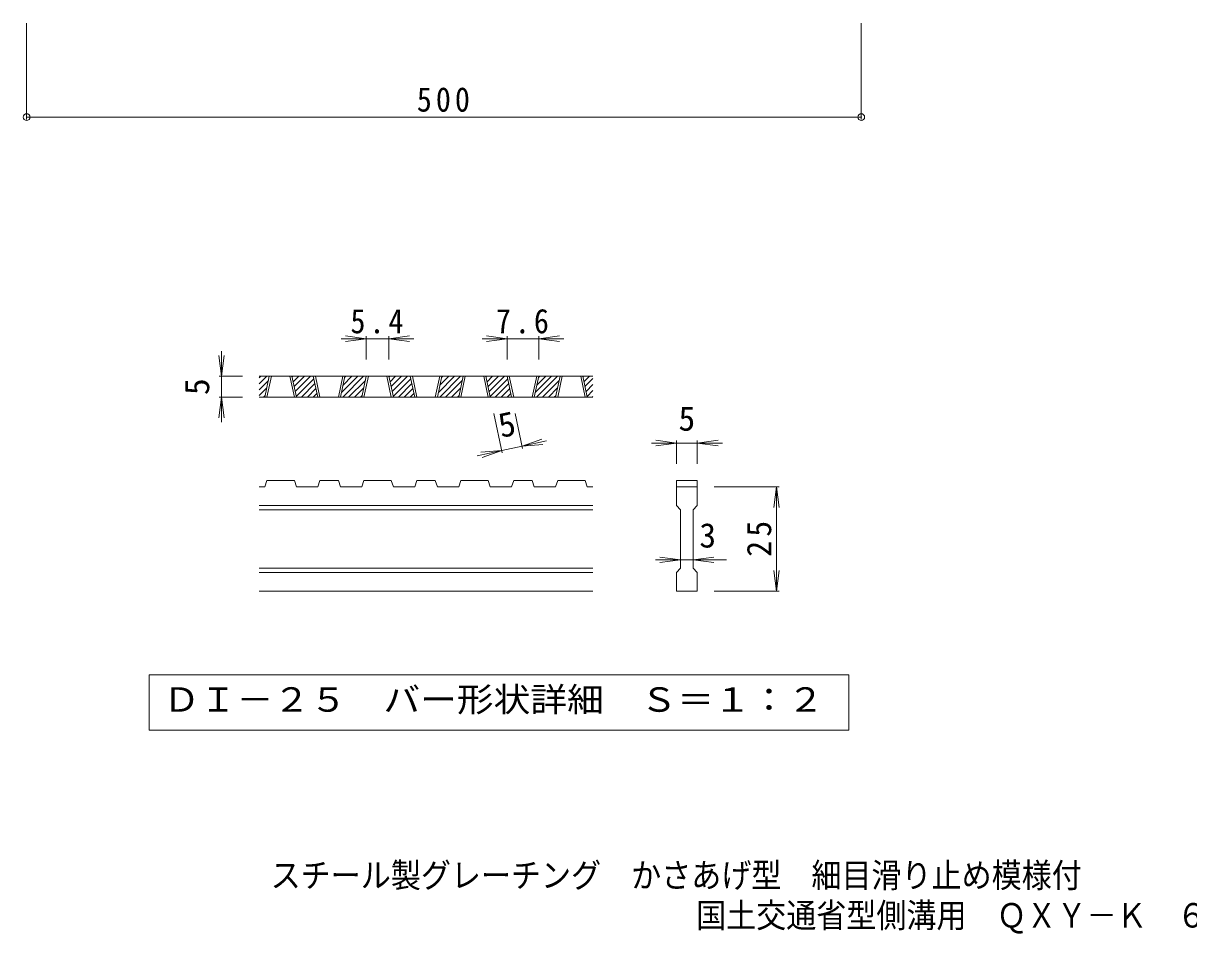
# Model space of a CAD drawing. Units: millimetres, scale not verified, with parts at other scales. Extents: x -577 to 819, y -690 to 648.
# Drawn here: x -577 to 121, y -690 to -145 of the extents above; entities that cross this region are included whole.
import ezdxf
from ezdxf.enums import TextEntityAlignment as Align

# ---------------------------------------------------------------- set-up
doc = ezdxf.new("R2010")
doc.units = ezdxf.units.MM
doc.header["$LTSCALE"] = 5
doc.header["$PDMODE"] = 32
doc.header["$PDSIZE"] = 4
for name, color, linetype, lineweight in [('A-4_寸法', 7, 'Continuous', 9), ('D-0_通り芯', 3, 'Continuous', 9), ('D-4_寸法', 7, 'Continuous', 9)]:
    doc.layers.add(name, color=color, linetype=linetype, lineweight=lineweight)
doc.layers.add('F-5_F-5ﾚｲﾔ', color=2, linetype='Continuous')
doc.styles.add('ＭＳ ゴシック', font='')
doc.styles.get('ＭＳ ゴシック').set_extended_font_data('MS Gothic')

msp = doc.modelspace()

# ---------------------------------------------------------------- linework, layer by layer
at = {"layer": 'A-4_寸法'}
for p, q in [((-575.027, -144.73), (-575.027, -202.378)), ((-75.027, -144.73), (-75.027, -202.378)), ((-575.027, -200.878), (-75.027, -200.878))]:
    msp.add_line(p, q, dxfattribs=at)
for p in [(-575.027, -200.878), (-75.027, -200.878)]:
    msp.add_point(p, dxfattribs=at)
at = {"layer": 'D-0_通り芯'}
for p, q in [((-435.765, -360.669), (-431.232, -356.136)), ((-435.765, -357.133), (-434.767, -356.136)), ((-235.765, -356.136), (-435.765, -356.136)), ((-435.765, -364.205), (-430.184, -358.623)), ((-432.327, -368.636), (-429.652, -356.136)), ((-431.077, -368.636), (-428.402, -356.136)), ((-417.327, -356.136), (-414.652, -368.636)), ((-416.077, -356.136), (-413.402, -368.636)), ((-415.991, -356.535), (-415.592, -356.136)), ((-415.368, -359.447), (-412.057, -356.136)), ((-414.745, -362.359), (-408.521, -356.136)), ((-414.121, -365.272), (-404.985, -356.136)), ((-413.498, -368.184), (-402.969, -357.654)), ((-410.415, -368.636), (-402.345, -360.567)), ((-400.619, -368.636), (-403.294, -356.136)), ((-399.369, -368.636), (-402.044, -356.136)), ((-385.619, -356.136), (-388.294, -368.636)), ((-384.369, -356.136), (-387.044, -368.636)), ((-386.456, -365.891), (-376.701, -356.136)), ((-385.666, -368.636), (-373.166, -356.136)), ((-385.493, -361.392), (-380.237, -356.136)), ((-384.531, -356.894), (-383.772, -356.136)), ((-382.13, -368.636), (-372.118, -358.623)), ((-374.261, -368.636), (-371.586, -356.136)), ((-373.011, -368.636), (-370.336, -356.136)), ((-359.261, -356.136), (-356.586, -368.636)), ((-358.011, -356.136), (-355.336, -368.636)), ((-357.925, -356.535), (-357.526, -356.136)), ((-357.302, -359.447), (-353.991, -356.136)), ((-356.679, -362.359), (-350.455, -356.136)), ((-356.055, -365.272), (-346.919, -356.136)), ((-355.432, -368.184), (-344.903, -357.654)), ((-352.349, -368.636), (-344.279, -360.567)), ((-342.553, -368.636), (-345.228, -356.136)), ((-341.303, -368.636), (-343.978, -356.136)), ((-327.553, -356.136), (-330.228, -368.636)), ((-326.303, -356.136), (-328.978, -368.636)), ((-328.39, -365.891), (-318.635, -356.136)), ((-327.6, -368.636), (-315.1, -356.136)), ((-327.427, -361.392), (-322.171, -356.136)), ((-326.465, -356.894), (-325.706, -356.136)), ((-324.064, -368.636), (-314.052, -358.623)), ((-316.194, -368.636), (-313.519, -356.136)), ((-314.944, -368.636), (-312.269, -356.136)), ((-301.194, -356.136), (-298.519, -368.636)), ((-299.944, -356.136), (-297.269, -368.636)), ((-299.859, -356.535), (-299.46, -356.136)), ((-299.236, -359.447), (-295.924, -356.136)), ((-298.613, -362.359), (-292.389, -356.136)), ((-297.989, -365.272), (-288.853, -356.136)), ((-297.366, -368.184), (-286.837, -357.654)), ((-294.283, -368.636), (-286.213, -360.567)), ((-284.486, -368.636), (-287.161, -356.136)), ((-283.236, -368.636), (-285.911, -356.136)), ((-269.486, -356.136), (-272.161, -368.636)), ((-268.236, -356.136), (-270.911, -368.636)), ((-270.324, -365.891), (-260.569, -356.136)), ((-269.534, -368.636), (-257.034, -356.136)), ((-269.361, -361.392), (-264.105, -356.136)), ((-268.399, -356.894), (-267.64, -356.136)), ((-265.998, -368.636), (-255.986, -358.623)), ((-258.128, -368.636), (-255.453, -356.136)), ((-256.878, -368.636), (-254.203, -356.136)), ((-243.128, -356.136), (-240.453, -368.636)), ((-241.878, -356.136), (-239.203, -368.636)), ((-241.793, -356.535), (-241.394, -356.136)), ((-241.17, -359.447), (-237.858, -356.136)), ((-240.547, -362.359), (-235.765, -357.578)), ((-239.923, -365.272), (-235.765, -361.113)), ((-435.765, -367.74), (-431.147, -363.122)), ((-235.765, -368.636), (-435.765, -368.636)), ((-433.125, -368.636), (-432.109, -367.62)), ((-406.879, -368.636), (-401.722, -363.479)), ((-403.344, -368.636), (-401.099, -366.391)), ((-378.595, -368.636), (-373.08, -363.122)), ((-375.059, -368.636), (-374.043, -367.62)), ((-348.813, -368.636), (-343.656, -363.479)), ((-345.277, -368.636), (-343.033, -366.391)), ((-320.529, -368.636), (-315.014, -363.122)), ((-316.993, -368.636), (-315.977, -367.62)), ((-290.747, -368.636), (-285.59, -363.479)), ((-287.211, -368.636), (-284.967, -366.391)), ((-262.463, -368.636), (-256.948, -363.122)), ((-258.927, -368.636), (-257.911, -367.62)), ((-239.3, -368.184), (-235.765, -364.649)), ((-236.216, -368.636), (-235.765, -368.184)), ((-432.327, -422.386), (-431.077, -418.636)), ((-414.652, -418.636), (-431.077, -418.636)), ((-414.652, -418.636), (-413.402, -422.386)), ((-400.619, -422.386), (-399.369, -418.636)), ((-388.294, -418.636), (-399.369, -418.636)), ((-388.294, -418.636), (-387.044, -422.386)), ((-374.261, -422.386), (-373.011, -418.636)), ((-356.586, -418.636), (-373.011, -418.636)), ((-355.336, -422.386), (-356.586, -418.636)), ((-342.553, -422.386), (-341.303, -418.636)), ((-330.228, -418.636), (-341.303, -418.636)), ((-330.228, -418.636), (-328.978, -422.386)), ((-316.194, -422.386), (-314.944, -418.636)), ((-314.944, -418.636), (-298.519, -418.636)), ((-297.269, -422.386), (-298.519, -418.636)), ((-284.486, -422.386), (-283.236, -418.636)), ((-272.161, -418.636), (-283.236, -418.636)), ((-272.161, -418.636), (-270.911, -422.386)), ((-258.128, -422.386), (-256.878, -418.636)), ((-256.878, -418.636), (-240.453, -418.636)), ((-239.203, -422.386), (-240.453, -418.636)), ((-185.765, -418.636), (-173.265, -418.636)), ((-185.765, -418.636), (-185.765, -422.386)), ((-173.265, -418.636), (-173.265, -422.386)), ((-432.327, -422.386), (-435.765, -422.386)), ((-400.619, -422.386), (-413.402, -422.386)), ((-374.261, -422.386), (-387.044, -422.386)), ((-342.553, -422.386), (-355.336, -422.386)), ((-316.194, -422.386), (-328.978, -422.386)), ((-284.486, -422.386), (-297.269, -422.386)), ((-258.128, -422.386), (-270.911, -422.386)), ((-235.765, -422.386), (-239.203, -422.386)), ((-185.765, -422.386), (-173.265, -422.386)), ((-185.765, -433.636), (-185.765, -422.386)), ((-173.265, -422.386), (-173.265, -433.636)), ((-235.765, -433.636), (-435.765, -433.636)), ((-235.765, -436.136), (-435.765, -436.136)), ((-185.765, -433.636), (-183.265, -436.136)), ((-183.265, -471.136), (-183.265, -436.136)), ((-175.765, -436.136), (-173.265, -433.636)), ((-175.765, -436.136), (-175.765, -471.136)), ((-235.765, -471.136), (-435.765, -471.136)), ((-235.765, -473.636), (-435.765, -473.636)), ((-175.765, -471.136), (-173.265, -473.636)), ((-173.265, -473.636), (-173.265, -484.886)), ((-235.765, -484.886), (-435.765, -484.886)), ((-173.265, -484.886), (-185.765, -484.886))]:
    msp.add_line(p, q, dxfattribs=at)
msp.add_lwpolyline([(-185.765, -484.886), (-185.765, -473.636), (-183.265, -471.136)], dxfattribs=at)
at = {"layer": 'D-0_通り芯', "color": 7}
msp.add_lwpolyline([(-501.592, -534.886), (-501.592, -568.111), (-82.438, -568.111), (-82.438, -534.886)], close=True, dxfattribs=at)
at = {"layer": 'D-4_寸法'}
for p, q in [((-371.586, -333.636), (-386.586, -333.636)), ((-371.586, -333.636), (-383.979, -332.004)), ((-371.586, -333.636), (-383.979, -335.267)), ((-371.586, -332.136), (-371.586, -346.136)), ((-358.011, -333.636), (-371.586, -333.636)), ((-358.011, -333.636), (-345.617, -332.004)), ((-358.011, -332.136), (-358.011, -346.136)), ((-358.011, -333.636), (-345.617, -335.267)), ((-358.011, -333.636), (-343.011, -333.636)), ((-287.161, -333.636), (-302.161, -333.636)), ((-287.161, -333.636), (-299.555, -332.004)), ((-287.161, -333.636), (-299.555, -335.267)), ((-287.161, -332.136), (-287.161, -346.136)), ((-268.236, -333.636), (-287.161, -333.636)), ((-268.236, -333.636), (-255.843, -332.004)), ((-268.236, -332.136), (-268.236, -346.136)), ((-268.236, -333.636), (-255.843, -335.267)), ((-268.236, -333.636), (-253.236, -333.636)), ((-458.265, -356.136), (-458.265, -341.136)), ((-458.265, -356.136), (-459.897, -343.743)), ((-458.265, -356.136), (-456.633, -343.743)), ((-459.765, -356.136), (-445.765, -356.136)), ((-458.265, -356.136), (-458.265, -368.636)), ((-458.265, -368.636), (-459.897, -381.029)), ((-459.765, -368.636), (-445.765, -368.636)), ((-458.265, -368.636), (-456.633, -381.029)), ((-458.265, -368.636), (-458.265, -383.636)), ((-290.118, -402.054), (-295.177, -378.414)), ((-277.895, -399.438), (-282.394, -378.414)), ((-278.209, -397.972), (-266.431, -393.783)), ((-278.209, -397.972), (-263.541, -394.833)), ((-278.209, -397.972), (-265.749, -396.974)), ((-185.765, -396.136), (-200.765, -396.136)), ((-185.765, -396.136), (-198.158, -394.504)), ((-185.765, -396.136), (-198.158, -397.767)), ((-185.765, -394.636), (-185.765, -408.636)), ((-173.265, -396.136), (-185.765, -396.136)), ((-173.265, -396.136), (-160.872, -394.504)), ((-173.265, -394.636), (-173.265, -408.636)), ((-173.265, -396.136), (-160.872, -397.767)), ((-173.265, -396.136), (-158.265, -396.136)), ((-290.432, -400.587), (-305.1, -403.726)), ((-290.432, -400.587), (-302.892, -401.585)), ((-290.432, -400.587), (-302.209, -404.776)), ((-278.209, -397.972), (-290.432, -400.587)), ((-124.265, -422.386), (-163.265, -422.386)), ((-125.765, -422.386), (-127.397, -434.779)), ((-125.765, -484.886), (-125.765, -422.386)), ((-125.765, -422.386), (-124.134, -434.779)), ((-183.265, -466.136), (-198.265, -466.136)), ((-183.265, -466.136), (-195.658, -464.504)), ((-183.265, -466.136), (-195.658, -467.767)), ((-175.765, -466.136), (-183.265, -466.136)), ((-175.765, -466.136), (-163.372, -464.504)), ((-175.765, -466.136), (-163.372, -467.767)), ((-175.765, -466.136), (-155.765, -466.136)), ((-125.765, -484.886), (-127.397, -472.493)), ((-125.765, -484.886), (-124.134, -472.493)), ((-124.265, -484.886), (-163.265, -484.886))]:
    msp.add_line(p, q, dxfattribs=at)

# ---------------------------------------------------------------- texts
at = {"layer": 'A-4_寸法', "color": 2, "insert": (-341.277, -197.878), "char_height": 14.66, "attachment_point": 7, "style": 'ＭＳ ゴシック'}
msp.add_mtext('\\T1.27;\\W0.9;500', dxfattribs=at)
at = {"layer": 'D-0_通り芯', "color": 2, "style": 'ＭＳ ゴシック', "width": 1.1}
msp.add_text('ＤＩ－２５\u3000バー形状詳細\u3000Ｓ＝１：２', height=14.66, dxfattribs=at).set_placement((-493.265, -561.499), align=Align.BOTTOM_LEFT)
at = {"layer": 'D-4_寸法', "color": 2, "style": 'ＭＳ ゴシック'}
for rotation, p in [(90, (-461.265, -367.386)), (12.079, (-289.837, -397.392))]:
    msp.add_text('5', height=14.66, rotation=rotation, dxfattribs=at).set_placement(p, align=Align.BOTTOM_LEFT)
for s, p in [('5', (-184.515, -393.136)), ('3', (-172.015, -463.136))]:
    msp.add_text(s, height=14.66, dxfattribs=at).set_placement(p, align=Align.BOTTOM_LEFT)
at = {"layer": 'D-4_寸法', "color": 2, "char_height": 14.66, "attachment_point": 7, "style": 'ＭＳ ゴシック'}
for s, insert in [('\\T1.27;\\W0.9;5.4', (-381.048, -330.636)), ('\\T1.27;\\W0.9;7.6', (-293.949, -330.636))]:
    msp.add_mtext(s, dxfattribs=dict(at, insert=insert))
at = {"layer": 'D-4_寸法', "color": 2, "insert": (-128.765, -464.261), "char_height": 14.66, "attachment_point": 7, "rotation": 90, "style": 'ＭＳ ゴシック'}
msp.add_mtext('\\T1.27;\\W0.95;25', dxfattribs=at)
at = {"layer": 'F-5_F-5ﾚｲﾔ', "style": 'ＭＳ ゴシック', "width": 0.9}
for s, p in [('スチール製グレーチング\u3000かさあげ型\u3000細目滑り止め模様付', (-428.846, -666.766)), ('国土交通省型側溝用\u3000ＱＸＹ－Ｋ\u3000６３２５Ａ', (-173.98, -690.751))]:
    msp.add_text(s, height=14.66, dxfattribs=at).set_placement(p, align=Align.BOTTOM_LEFT)

doc.saveas('drawing.dxf')
